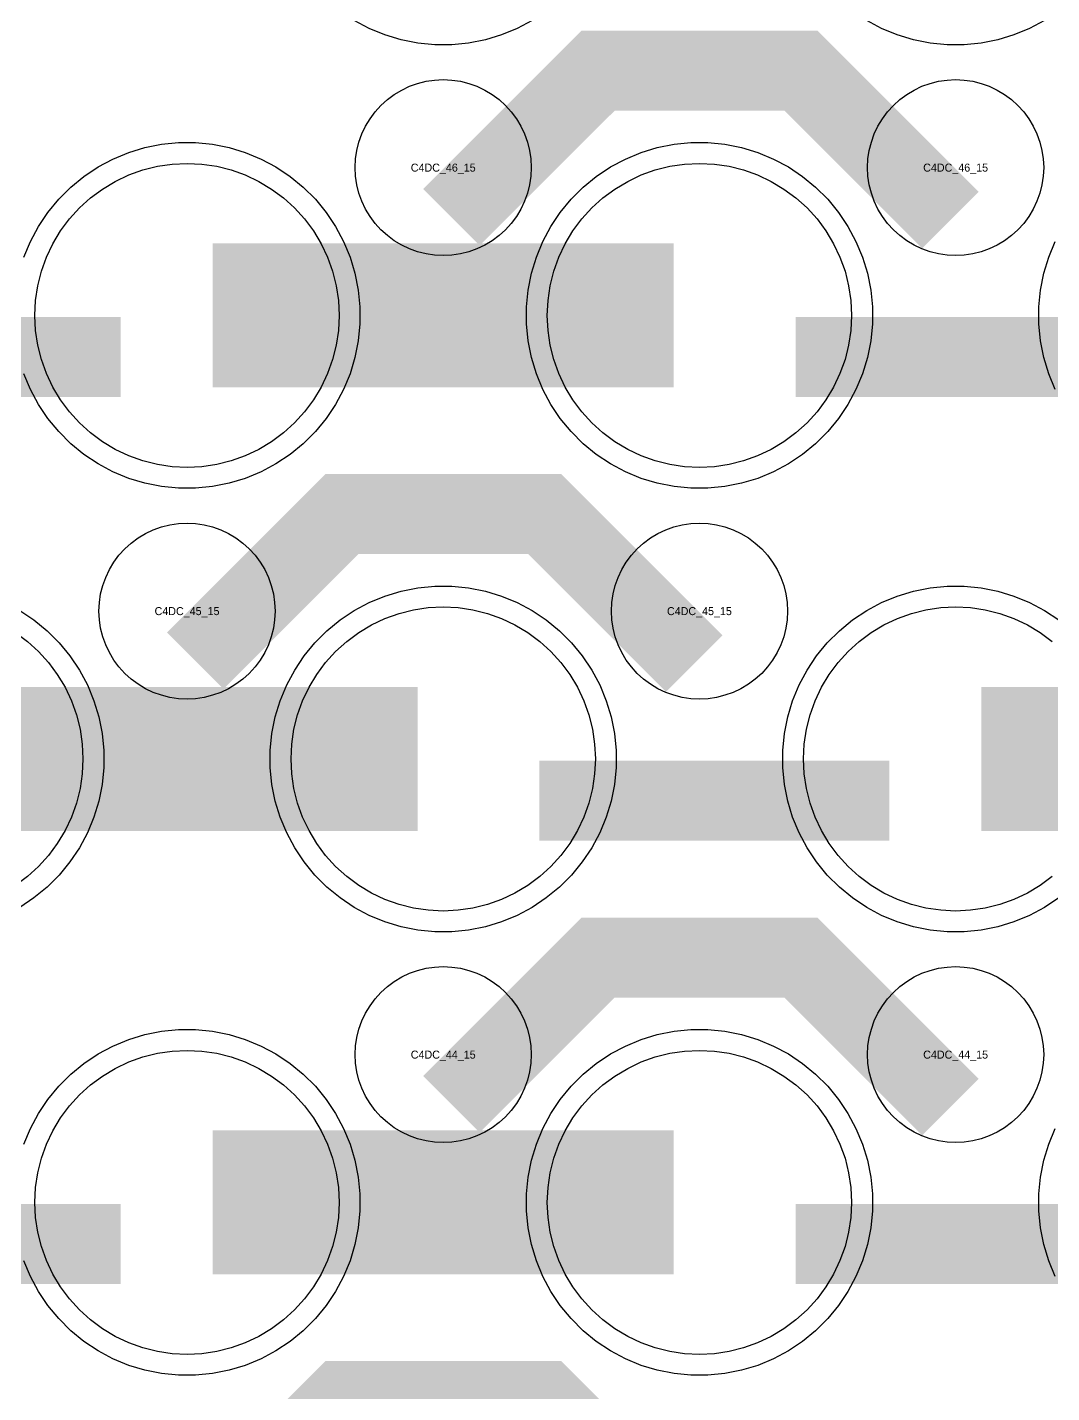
# Model space of a CAD drawing. Extents: x -11880 to 11880, y -14992 to 14992.
# Drawn here: x -7249.9 to -6930, y -8802.2 to -8375.6 of the extents above; entities that cross this region are included whole.
import ezdxf
from ezdxf.enums import TextEntityAlignment as Align

# ---------------------------------------------------------------- set-up
doc = ezdxf.new("R2010")
doc.units = 0
doc.header["$MEASUREMENT"] = 0
for name, color, linetype in [('GDS_775_DT_237', 138, 'CONTINUOUS'), ('RDL1_FS', 34, 'CONTINUOUS'), ('RDL_BS', 160, 'CONTINUOUS')]:
    doc.layers.add(name, color=color, linetype=linetype)

msp = doc.modelspace()

# ---------------------------------------------------------------- linework, layer by layer
at = {"layer": 'RDL1_FS'}
for points in [[(-7200, -8513.124), (-7204.657, -8512.895), (-7209.268, -8512.211), (-7213.791, -8511.079), (-7218.181, -8509.507), (-7222.395, -8507.515), (-7226.395, -8505.117), (-7230.14, -8502.339), (-7233.594, -8499.209), (-7236.724, -8495.755), (-7239.502, -8492.01), (-7241.9, -8488.01), (-7243.892, -8483.796), (-7245.464, -8479.406), (-7246.596, -8474.883), (-7247.28, -8470.272), (-7247.509, -8465.615), (-7247.28, -8460.958), (-7246.596, -8456.347), (-7245.464, -8451.824), (-7243.892, -8447.434), (-7241.9, -8443.22), (-7239.502, -8439.22), (-7236.724, -8435.475), (-7233.594, -8432.021), (-7230.14, -8428.891), (-7226.395, -8426.113), (-7222.395, -8423.715), (-7218.181, -8421.723), (-7213.791, -8420.151), (-7209.268, -8419.019), (-7204.657, -8418.335), (-7200, -8418.106), (-7195.343, -8418.335), (-7190.732, -8419.019), (-7186.209, -8420.151), (-7181.819, -8421.723), (-7177.605, -8423.715), (-7173.605, -8426.113), (-7169.86, -8428.891), (-7166.406, -8432.021), (-7163.276, -8435.475), (-7160.498, -8439.22), (-7158.1, -8443.22), (-7156.108, -8447.434), (-7154.536, -8451.824), (-7153.404, -8456.347), (-7152.72, -8460.958), (-7152.491, -8465.615), (-7152.72, -8470.272), (-7153.404, -8474.883), (-7154.536, -8479.406), (-7156.108, -8483.796), (-7158.1, -8488.01), (-7160.498, -8492.01), (-7163.276, -8495.755), (-7166.406, -8499.209), (-7169.86, -8502.339), (-7173.605, -8505.117), (-7177.605, -8507.515), (-7181.819, -8509.507), (-7186.209, -8511.079), (-7190.732, -8512.211), (-7195.343, -8512.895)], [(-7040, -8513.124), (-7044.657, -8512.895), (-7049.268, -8512.211), (-7053.791, -8511.079), (-7058.181, -8509.507), (-7062.395, -8507.515), (-7066.395, -8505.117), (-7070.14, -8502.339), (-7073.594, -8499.209), (-7076.724, -8495.755), (-7079.502, -8492.01), (-7081.9, -8488.01), (-7083.892, -8483.796), (-7085.464, -8479.406), (-7086.596, -8474.883), (-7087.28, -8470.272), (-7087.509, -8465.615), (-7087.28, -8460.958), (-7086.596, -8456.347), (-7085.464, -8451.824), (-7083.892, -8447.434), (-7081.9, -8443.22), (-7079.502, -8439.22), (-7076.724, -8435.475), (-7073.594, -8432.021), (-7070.14, -8428.891), (-7066.395, -8426.113), (-7062.395, -8423.715), (-7058.181, -8421.723), (-7053.791, -8420.151), (-7049.268, -8419.019), (-7044.657, -8418.335), (-7040, -8418.106), (-7035.343, -8418.335), (-7030.732, -8419.019), (-7026.209, -8420.151), (-7021.819, -8421.723), (-7017.605, -8423.715), (-7013.605, -8426.113), (-7009.86, -8428.891), (-7006.406, -8432.021), (-7003.276, -8435.475), (-7000.498, -8439.22), (-6998.1, -8443.22), (-6996.108, -8447.434), (-6994.536, -8451.824), (-6993.404, -8456.347), (-6992.72, -8460.958), (-6992.491, -8465.615), (-6992.72, -8470.272), (-6993.404, -8474.883), (-6994.536, -8479.406), (-6996.108, -8483.796), (-6998.1, -8488.01), (-7000.498, -8492.01), (-7003.276, -8495.755), (-7006.406, -8499.209), (-7009.86, -8502.339), (-7013.605, -8505.117), (-7017.605, -8507.515), (-7021.819, -8509.507), (-7026.209, -8511.079), (-7030.732, -8512.211), (-7035.343, -8512.895)], [(-7120, -8651.689), (-7124.657, -8651.46), (-7129.268, -8650.776), (-7133.791, -8649.644), (-7138.181, -8648.072), (-7142.395, -8646.08), (-7146.395, -8643.682), (-7150.14, -8640.904), (-7153.594, -8637.774), (-7156.724, -8634.32), (-7159.502, -8630.575), (-7161.9, -8626.575), (-7163.892, -8622.361), (-7165.464, -8617.971), (-7166.596, -8613.448), (-7167.28, -8608.837), (-7167.509, -8604.18), (-7167.28, -8599.523), (-7166.596, -8594.912), (-7165.464, -8590.389), (-7163.892, -8585.999), (-7161.9, -8581.785), (-7159.502, -8577.785), (-7156.724, -8574.04), (-7153.594, -8570.586), (-7150.14, -8567.456), (-7146.395, -8564.678), (-7142.395, -8562.28), (-7138.181, -8560.288), (-7133.791, -8558.716), (-7129.268, -8557.584), (-7124.657, -8556.9), (-7120, -8556.671), (-7115.343, -8556.9), (-7110.732, -8557.584), (-7106.209, -8558.716), (-7101.819, -8560.288), (-7097.605, -8562.28), (-7093.605, -8564.678), (-7089.86, -8567.456), (-7086.406, -8570.586), (-7083.276, -8574.04), (-7080.498, -8577.785), (-7078.1, -8581.785), (-7076.108, -8585.999), (-7074.536, -8590.389), (-7073.404, -8594.912), (-7072.72, -8599.523), (-7072.491, -8604.18), (-7072.72, -8608.837), (-7073.404, -8613.448), (-7074.536, -8617.971), (-7076.108, -8622.361), (-7078.1, -8626.575), (-7080.498, -8630.575), (-7083.276, -8634.32), (-7086.406, -8637.774), (-7089.86, -8640.904), (-7093.605, -8643.682), (-7097.605, -8646.08), (-7101.819, -8648.072), (-7106.209, -8649.644), (-7110.732, -8650.776), (-7115.343, -8651.46)]]:
    msp.add_lwpolyline(points, close=True, dxfattribs=at)
for points in [[(-7191.998, -8465.615, 45, 45, 0), (-7119.998, -8465.615, 45, 45, 0)], [(-7119.998, -8465.615, 45, 45, 0), (-7047.998, -8465.615, 45, 45, 0)], [(-7271.998, -8604.18, 45, 45, 0), (-7199.998, -8604.18, 45, 45, 0)], [(-7199.998, -8604.18, 45, 45, 0), (-7127.998, -8604.18, 45, 45, 0)], [(-6951.998, -8604.18, 45, 45, 0), (-6879.998, -8604.18, 45, 45, 0)]]:
    msp.add_lwpolyline(points, format="xyseb", dxfattribs=at)
for points in [[(-6929.86, -8640.904), (-6933.605, -8643.682), (-6937.605, -8646.08), (-6941.819, -8648.072), (-6946.209, -8649.644), (-6950.732, -8650.776), (-6955.343, -8651.46), (-6960, -8651.689), (-6964.657, -8651.46), (-6969.268, -8650.776), (-6973.791, -8649.644), (-6978.181, -8648.072), (-6982.395, -8646.08), (-6986.395, -8643.682), (-6990.14, -8640.904), (-6993.594, -8637.774), (-6996.724, -8634.32), (-6999.502, -8630.575), (-7001.9, -8626.575), (-7003.892, -8622.361), (-7005.464, -8617.971), (-7006.596, -8613.448), (-7007.28, -8608.837), (-7007.509, -8604.18), (-7007.28, -8599.523), (-7006.596, -8594.912), (-7005.464, -8590.389), (-7003.892, -8585.999), (-7001.9, -8581.785), (-6999.502, -8577.785), (-6996.724, -8574.04), (-6993.594, -8570.586), (-6990.14, -8567.456), (-6986.395, -8564.678), (-6982.395, -8562.28), (-6978.181, -8560.288), (-6973.791, -8558.716), (-6969.268, -8557.584), (-6964.657, -8556.9), (-6960, -8556.671), (-6955.343, -8556.9), (-6950.732, -8557.584), (-6946.209, -8558.716), (-6941.819, -8560.288), (-6937.605, -8562.28), (-6933.605, -8564.678), (-6929.86, -8567.456)], [(-7253.605, -8564.678), (-7249.86, -8567.456), (-7246.406, -8570.586), (-7243.276, -8574.04), (-7240.498, -8577.785), (-7238.1, -8581.785), (-7236.108, -8585.999), (-7234.536, -8590.389), (-7233.404, -8594.912), (-7232.72, -8599.523), (-7232.491, -8604.18), (-7232.72, -8608.837), (-7233.404, -8613.448), (-7234.536, -8617.971), (-7236.108, -8622.361), (-7238.1, -8626.575), (-7240.498, -8630.575), (-7243.276, -8634.32), (-7246.406, -8637.774), (-7249.86, -8640.904), (-7253.605, -8643.682)]]:
    msp.add_lwpolyline(points, dxfattribs=at)
at = {"layer": 'RDL1_FS', "color": 240, "true_color": 0xed1f24}
for points in [[(-7200, -8790.254), (-7204.657, -8790.025), (-7209.268, -8789.341), (-7213.791, -8788.209), (-7218.181, -8786.637), (-7222.395, -8784.645), (-7226.395, -8782.247), (-7230.14, -8779.469), (-7233.594, -8776.339), (-7236.724, -8772.885), (-7239.502, -8769.14), (-7241.9, -8765.14), (-7243.892, -8760.926), (-7245.464, -8756.536), (-7246.596, -8752.013), (-7247.28, -8747.402), (-7247.509, -8742.745), (-7247.28, -8738.088), (-7246.596, -8733.477), (-7245.464, -8728.954), (-7243.892, -8724.564), (-7241.9, -8720.35), (-7239.502, -8716.35), (-7236.724, -8712.605), (-7233.594, -8709.151), (-7230.14, -8706.021), (-7226.395, -8703.243), (-7222.395, -8700.845), (-7218.181, -8698.853), (-7213.791, -8697.281), (-7209.268, -8696.149), (-7204.657, -8695.465), (-7200, -8695.236), (-7195.343, -8695.465), (-7190.732, -8696.149), (-7186.209, -8697.281), (-7181.819, -8698.853), (-7177.605, -8700.845), (-7173.605, -8703.243), (-7169.86, -8706.021), (-7166.406, -8709.151), (-7163.276, -8712.605), (-7160.498, -8716.35), (-7158.1, -8720.35), (-7156.108, -8724.564), (-7154.536, -8728.954), (-7153.404, -8733.477), (-7152.72, -8738.088), (-7152.491, -8742.745), (-7152.72, -8747.402), (-7153.404, -8752.013), (-7154.536, -8756.536), (-7156.108, -8760.926), (-7158.1, -8765.14), (-7160.498, -8769.14), (-7163.276, -8772.885), (-7166.406, -8776.339), (-7169.86, -8779.469), (-7173.605, -8782.247), (-7177.605, -8784.645), (-7181.819, -8786.637), (-7186.209, -8788.209), (-7190.732, -8789.341), (-7195.343, -8790.025)], [(-7040, -8790.254), (-7044.657, -8790.025), (-7049.268, -8789.341), (-7053.791, -8788.209), (-7058.181, -8786.637), (-7062.395, -8784.645), (-7066.395, -8782.247), (-7070.14, -8779.469), (-7073.594, -8776.339), (-7076.724, -8772.885), (-7079.502, -8769.14), (-7081.9, -8765.14), (-7083.892, -8760.926), (-7085.464, -8756.536), (-7086.596, -8752.013), (-7087.28, -8747.402), (-7087.509, -8742.745), (-7087.28, -8738.088), (-7086.596, -8733.477), (-7085.464, -8728.954), (-7083.892, -8724.564), (-7081.9, -8720.35), (-7079.502, -8716.35), (-7076.724, -8712.605), (-7073.594, -8709.151), (-7070.14, -8706.021), (-7066.395, -8703.243), (-7062.395, -8700.845), (-7058.181, -8698.853), (-7053.791, -8697.281), (-7049.268, -8696.149), (-7044.657, -8695.465), (-7040, -8695.236), (-7035.343, -8695.465), (-7030.732, -8696.149), (-7026.209, -8697.281), (-7021.819, -8698.853), (-7017.605, -8700.845), (-7013.605, -8703.243), (-7009.86, -8706.021), (-7006.406, -8709.151), (-7003.276, -8712.605), (-7000.498, -8716.35), (-6998.1, -8720.35), (-6996.108, -8724.564), (-6994.536, -8728.954), (-6993.404, -8733.477), (-6992.72, -8738.088), (-6992.491, -8742.745), (-6992.72, -8747.402), (-6993.404, -8752.013), (-6994.536, -8756.536), (-6996.108, -8760.926), (-6998.1, -8765.14), (-7000.498, -8769.14), (-7003.276, -8772.885), (-7006.406, -8776.339), (-7009.86, -8779.469), (-7013.605, -8782.247), (-7017.605, -8784.645), (-7021.819, -8786.637), (-7026.209, -8788.209), (-7030.732, -8789.341), (-7035.343, -8790.025)]]:
    msp.add_lwpolyline(points, close=True, dxfattribs=at)
for points in [[(-7191.998, -8742.745, 45, 45, 0), (-7119.998, -8742.745, 45, 45, 0)], [(-7119.998, -8742.745, 45, 45, 0), (-7047.998, -8742.745, 45, 45, 0)]]:
    msp.add_lwpolyline(points, format="xyseb", dxfattribs=at)
at = {"layer": 'RDL_BS', "color": 240, "true_color": 0xed1f24}
for points in [[(-7092.223, -8373.438), (-7096.885, -8375.93), (-7101.795, -8377.961), (-7106.835, -8379.492), (-7112.062, -8380.538), (-7117.356, -8381.055), (-7122.644, -8381.055), (-7127.938, -8380.538), (-7133.165, -8379.492), (-7138.205, -8377.961), (-7143.115, -8375.93), (-7147.777, -8373.438)], [(-6932.223, -8373.438), (-6936.885, -8375.93), (-6941.795, -8377.961), (-6946.835, -8379.492), (-6952.062, -8380.538), (-6957.356, -8381.055), (-6962.644, -8381.055), (-6967.938, -8380.538), (-6973.165, -8379.492), (-6978.205, -8377.961), (-6983.115, -8375.93), (-6987.777, -8373.438)], [(-7250.906, -8724.54), (-7248.875, -8719.63), (-7246.383, -8714.968), (-7243.436, -8710.554), (-7240.074, -8706.453), (-7236.292, -8702.671), (-7232.191, -8699.309), (-7227.777, -8696.362), (-7223.115, -8693.87), (-7218.205, -8691.839), (-7213.165, -8690.308), (-7207.938, -8689.262), (-7202.644, -8688.745), (-7197.356, -8688.745), (-7192.062, -8689.262), (-7186.835, -8690.308), (-7181.795, -8691.839), (-7176.885, -8693.87), (-7172.223, -8696.362), (-7167.809, -8699.309), (-7163.708, -8702.671), (-7159.926, -8706.453), (-7156.564, -8710.554), (-7153.617, -8714.968), (-7151.125, -8719.63), (-7149.094, -8724.54), (-7147.563, -8729.58), (-7146.517, -8734.807), (-7146, -8740.101), (-7146, -8745.389), (-7146.517, -8750.683), (-7147.563, -8755.91), (-7149.094, -8760.95), (-7151.125, -8765.86), (-7153.617, -8770.522), (-7156.564, -8774.936), (-7159.926, -8779.037), (-7163.708, -8782.819), (-7167.809, -8786.181), (-7172.223, -8789.128), (-7176.885, -8791.62), (-7181.795, -8793.651), (-7186.835, -8795.182), (-7192.062, -8796.228), (-7197.356, -8796.745), (-7202.644, -8796.745), (-7207.938, -8796.228), (-7213.165, -8795.182), (-7218.205, -8793.651), (-7223.115, -8791.62), (-7227.777, -8789.128), (-7232.191, -8786.181), (-7236.292, -8782.819), (-7240.074, -8779.037), (-7243.436, -8774.936), (-7246.383, -8770.522), (-7248.875, -8765.86), (-7250.906, -8760.95)], [(-6928.875, -8765.86), (-6930.906, -8760.95), (-6932.437, -8755.91), (-6933.483, -8750.683), (-6934, -8745.389), (-6934, -8740.101), (-6933.483, -8734.807), (-6932.437, -8729.58), (-6930.906, -8724.54), (-6928.875, -8719.63)]]:
    msp.add_lwpolyline(points, dxfattribs=at)
at = {"layer": 'RDL_BS'}
for points in [[(-7117.438, -8434.929, 25, 25, 0), (-7071.623, -8389.114, 25, 25, 0), (-7038.07, -8389.114, 25, 25, 0)], [(-6961.599, -8435.828, 25, 25, 0), (-7008.313, -8389.114, 25, 25, 0), (-7038.071, -8389.114, 25, 25, 0)], [(-7329.984, -8478.628, 25, 25, 0), (-7220.719, -8478.628, 25, 25, 0)], [(-7009.984, -8478.628, 25, 25, 0), (-6900.719, -8478.628, 25, 25, 0)], [(-7197.438, -8573.494, 25, 25, 0), (-7151.623, -8527.679, 25, 25, 0), (-7118.07, -8527.679, 25, 25, 0)], [(-7041.599, -8574.393, 25, 25, 0), (-7088.313, -8527.679, 25, 25, 0), (-7118.071, -8527.679, 25, 25, 0)], [(-7089.984, -8617.193, 25, 25, 0), (-6980.719, -8617.193, 25, 25, 0)], [(-7117.438, -8712.059, 25, 25, 0), (-7071.623, -8666.244, 25, 25, 0), (-7038.07, -8666.244, 25, 25, 0)], [(-6961.599, -8712.958, 25, 25, 0), (-7008.313, -8666.244, 25, 25, 0), (-7038.071, -8666.244, 25, 25, 0)], [(-7197.438, -8850.624, 25, 25, 0), (-7151.623, -8804.809, 25, 25, 0), (-7118.07, -8804.809, 25, 25, 0)], [(-7041.599, -8851.523, 25, 25, 0), (-7088.313, -8804.809, 25, 25, 0), (-7118.071, -8804.809, 25, 25, 0)]]:
    msp.add_lwpolyline(points, format="xyseb", dxfattribs=at)
for points in [[(-7120, -8446.921), (-7122.693, -8446.789), (-7125.365, -8446.393), (-7127.984, -8445.736), (-7130.519, -8444.829), (-7132.956, -8443.677), (-7135.28, -8442.284), (-7137.443, -8440.681), (-7139.442, -8438.869), (-7141.254, -8436.87), (-7142.857, -8434.707), (-7144.25, -8432.383), (-7145.402, -8429.946), (-7146.309, -8427.411), (-7146.966, -8424.792), (-7147.362, -8422.12), (-7147.494, -8419.427), (-7147.362, -8416.734), (-7146.966, -8414.062), (-7146.309, -8411.443), (-7145.402, -8408.908), (-7144.25, -8406.471), (-7142.857, -8404.147), (-7141.254, -8401.984), (-7139.442, -8399.985), (-7137.443, -8398.173), (-7135.28, -8396.57), (-7132.956, -8395.177), (-7130.519, -8394.025), (-7127.984, -8393.118), (-7125.365, -8392.461), (-7122.693, -8392.065), (-7120, -8391.933), (-7117.307, -8392.065), (-7114.635, -8392.461), (-7112.016, -8393.118), (-7109.481, -8394.025), (-7107.044, -8395.177), (-7104.72, -8396.57), (-7102.557, -8398.173), (-7100.558, -8399.985), (-7098.746, -8401.984), (-7097.143, -8404.147), (-7095.75, -8406.471), (-7094.598, -8408.908), (-7093.691, -8411.443), (-7093.034, -8414.062), (-7092.638, -8416.734), (-7092.506, -8419.427), (-7092.638, -8422.12), (-7093.034, -8424.792), (-7093.691, -8427.411), (-7094.598, -8429.946), (-7095.75, -8432.383), (-7097.143, -8434.707), (-7098.746, -8436.87), (-7100.558, -8438.869), (-7102.557, -8440.681), (-7104.72, -8442.284), (-7107.044, -8443.677), (-7109.481, -8444.829), (-7112.016, -8445.736), (-7114.635, -8446.393), (-7117.307, -8446.789)], [(-6960, -8446.921), (-6962.693, -8446.789), (-6965.365, -8446.393), (-6967.984, -8445.736), (-6970.519, -8444.829), (-6972.956, -8443.677), (-6975.28, -8442.284), (-6977.443, -8440.681), (-6979.442, -8438.869), (-6981.254, -8436.87), (-6982.857, -8434.707), (-6984.25, -8432.383), (-6985.402, -8429.946), (-6986.309, -8427.411), (-6986.966, -8424.792), (-6987.362, -8422.12), (-6987.494, -8419.427), (-6987.362, -8416.734), (-6986.966, -8414.062), (-6986.309, -8411.443), (-6985.402, -8408.908), (-6984.25, -8406.471), (-6982.857, -8404.147), (-6981.254, -8401.984), (-6979.442, -8399.985), (-6977.443, -8398.173), (-6975.28, -8396.57), (-6972.956, -8395.177), (-6970.519, -8394.025), (-6967.984, -8393.118), (-6965.365, -8392.461), (-6962.693, -8392.065), (-6960, -8391.933), (-6957.307, -8392.065), (-6954.635, -8392.461), (-6952.016, -8393.118), (-6949.481, -8394.025), (-6947.044, -8395.177), (-6944.72, -8396.57), (-6942.557, -8398.173), (-6940.558, -8399.985), (-6938.746, -8401.984), (-6937.143, -8404.147), (-6935.75, -8406.471), (-6934.598, -8408.908), (-6933.691, -8411.443), (-6933.034, -8414.062), (-6932.638, -8416.734), (-6932.506, -8419.427), (-6932.638, -8422.12), (-6933.034, -8424.792), (-6933.691, -8427.411), (-6934.598, -8429.946), (-6935.75, -8432.383), (-6937.143, -8434.707), (-6938.746, -8436.87), (-6940.558, -8438.869), (-6942.557, -8440.681), (-6944.72, -8442.284), (-6947.044, -8443.677), (-6949.481, -8444.829), (-6952.016, -8445.736), (-6954.635, -8446.393), (-6957.307, -8446.789)], [(-7042.644, -8519.615), (-7047.938, -8519.098), (-7053.165, -8518.052), (-7058.205, -8516.521), (-7063.115, -8514.49), (-7067.777, -8511.998), (-7072.191, -8509.051), (-7076.292, -8505.689), (-7080.074, -8501.907), (-7083.436, -8497.806), (-7086.383, -8493.392), (-7088.875, -8488.73), (-7090.906, -8483.82), (-7092.437, -8478.78), (-7093.483, -8473.553), (-7094, -8468.259), (-7094, -8462.971), (-7093.483, -8457.677), (-7092.437, -8452.45), (-7090.906, -8447.41), (-7088.875, -8442.5), (-7086.383, -8437.838), (-7083.436, -8433.424), (-7080.074, -8429.323), (-7076.292, -8425.541), (-7072.191, -8422.179), (-7067.777, -8419.232), (-7063.115, -8416.74), (-7058.205, -8414.709), (-7053.165, -8413.178), (-7047.938, -8412.132), (-7042.644, -8411.615), (-7037.356, -8411.615), (-7032.062, -8412.132), (-7026.835, -8413.178), (-7021.795, -8414.709), (-7016.885, -8416.74), (-7012.223, -8419.232), (-7007.809, -8422.179), (-7003.708, -8425.541), (-6999.926, -8429.323), (-6996.564, -8433.424), (-6993.617, -8437.838), (-6991.125, -8442.5), (-6989.094, -8447.41), (-6987.563, -8452.45), (-6986.517, -8457.677), (-6986, -8462.971), (-6986, -8468.259), (-6986.517, -8473.553), (-6987.563, -8478.78), (-6989.094, -8483.82), (-6991.125, -8488.73), (-6993.617, -8493.392), (-6996.564, -8497.806), (-6999.926, -8501.907), (-7003.708, -8505.689), (-7007.809, -8509.051), (-7012.223, -8511.998), (-7016.885, -8514.49), (-7021.795, -8516.521), (-7026.835, -8518.052), (-7032.062, -8519.098), (-7037.356, -8519.615)], [(-7200, -8585.486), (-7202.693, -8585.354), (-7205.365, -8584.958), (-7207.984, -8584.301), (-7210.519, -8583.394), (-7212.956, -8582.242), (-7215.28, -8580.849), (-7217.443, -8579.246), (-7219.442, -8577.434), (-7221.254, -8575.435), (-7222.857, -8573.272), (-7224.25, -8570.948), (-7225.402, -8568.511), (-7226.309, -8565.976), (-7226.966, -8563.357), (-7227.362, -8560.685), (-7227.494, -8557.992), (-7227.362, -8555.299), (-7226.966, -8552.627), (-7226.309, -8550.008), (-7225.402, -8547.473), (-7224.25, -8545.036), (-7222.857, -8542.712), (-7221.254, -8540.549), (-7219.442, -8538.55), (-7217.443, -8536.738), (-7215.28, -8535.135), (-7212.956, -8533.742), (-7210.519, -8532.59), (-7207.984, -8531.683), (-7205.365, -8531.026), (-7202.693, -8530.63), (-7200, -8530.498), (-7197.307, -8530.63), (-7194.635, -8531.026), (-7192.016, -8531.683), (-7189.481, -8532.59), (-7187.044, -8533.742), (-7184.72, -8535.135), (-7182.557, -8536.738), (-7180.558, -8538.55), (-7178.746, -8540.549), (-7177.143, -8542.712), (-7175.75, -8545.036), (-7174.598, -8547.473), (-7173.691, -8550.008), (-7173.034, -8552.627), (-7172.638, -8555.299), (-7172.506, -8557.992), (-7172.638, -8560.685), (-7173.034, -8563.357), (-7173.691, -8565.976), (-7174.598, -8568.511), (-7175.75, -8570.948), (-7177.143, -8573.272), (-7178.746, -8575.435), (-7180.558, -8577.434), (-7182.557, -8579.246), (-7184.72, -8580.849), (-7187.044, -8582.242), (-7189.481, -8583.394), (-7192.016, -8584.301), (-7194.635, -8584.958), (-7197.307, -8585.354)], [(-7040, -8585.486), (-7042.693, -8585.354), (-7045.365, -8584.958), (-7047.984, -8584.301), (-7050.519, -8583.394), (-7052.956, -8582.242), (-7055.28, -8580.849), (-7057.443, -8579.246), (-7059.442, -8577.434), (-7061.254, -8575.435), (-7062.857, -8573.272), (-7064.25, -8570.948), (-7065.402, -8568.511), (-7066.309, -8565.976), (-7066.966, -8563.357), (-7067.362, -8560.685), (-7067.494, -8557.992), (-7067.362, -8555.299), (-7066.966, -8552.627), (-7066.309, -8550.008), (-7065.402, -8547.473), (-7064.25, -8545.036), (-7062.857, -8542.712), (-7061.254, -8540.549), (-7059.442, -8538.55), (-7057.443, -8536.738), (-7055.28, -8535.135), (-7052.956, -8533.742), (-7050.519, -8532.59), (-7047.984, -8531.683), (-7045.365, -8531.026), (-7042.693, -8530.63), (-7040, -8530.498), (-7037.307, -8530.63), (-7034.635, -8531.026), (-7032.016, -8531.683), (-7029.481, -8532.59), (-7027.044, -8533.742), (-7024.72, -8535.135), (-7022.557, -8536.738), (-7020.558, -8538.55), (-7018.746, -8540.549), (-7017.143, -8542.712), (-7015.75, -8545.036), (-7014.598, -8547.473), (-7013.691, -8550.008), (-7013.034, -8552.627), (-7012.638, -8555.299), (-7012.506, -8557.992), (-7012.638, -8560.685), (-7013.034, -8563.357), (-7013.691, -8565.976), (-7014.598, -8568.511), (-7015.75, -8570.948), (-7017.143, -8573.272), (-7018.746, -8575.435), (-7020.558, -8577.434), (-7022.557, -8579.246), (-7024.72, -8580.849), (-7027.044, -8582.242), (-7029.481, -8583.394), (-7032.016, -8584.301), (-7034.635, -8584.958), (-7037.307, -8585.354)], [(-7122.644, -8658.18), (-7127.938, -8657.663), (-7133.165, -8656.617), (-7138.205, -8655.086), (-7143.115, -8653.055), (-7147.777, -8650.563), (-7152.191, -8647.616), (-7156.292, -8644.254), (-7160.074, -8640.472), (-7163.436, -8636.371), (-7166.383, -8631.957), (-7168.875, -8627.295), (-7170.906, -8622.385), (-7172.437, -8617.345), (-7173.483, -8612.118), (-7174, -8606.824), (-7174, -8601.536), (-7173.483, -8596.242), (-7172.437, -8591.015), (-7170.906, -8585.975), (-7168.875, -8581.065), (-7166.383, -8576.403), (-7163.436, -8571.989), (-7160.074, -8567.888), (-7156.292, -8564.106), (-7152.191, -8560.744), (-7147.777, -8557.797), (-7143.115, -8555.305), (-7138.205, -8553.274), (-7133.165, -8551.743), (-7127.938, -8550.697), (-7122.644, -8550.18), (-7117.356, -8550.18), (-7112.062, -8550.697), (-7106.835, -8551.743), (-7101.795, -8553.274), (-7096.885, -8555.305), (-7092.223, -8557.797), (-7087.809, -8560.744), (-7083.708, -8564.106), (-7079.926, -8567.888), (-7076.564, -8571.989), (-7073.617, -8576.403), (-7071.125, -8581.065), (-7069.094, -8585.975), (-7067.563, -8591.015), (-7066.517, -8596.242), (-7066, -8601.536), (-7066, -8606.824), (-7066.517, -8612.118), (-7067.563, -8617.345), (-7069.094, -8622.385), (-7071.125, -8627.295), (-7073.617, -8631.957), (-7076.564, -8636.371), (-7079.926, -8640.472), (-7083.708, -8644.254), (-7087.809, -8647.616), (-7092.223, -8650.563), (-7096.885, -8653.055), (-7101.795, -8655.086), (-7106.835, -8656.617), (-7112.062, -8657.663), (-7117.356, -8658.18)], [(-7120, -8724.051), (-7122.693, -8723.919), (-7125.365, -8723.523), (-7127.984, -8722.866), (-7130.519, -8721.959), (-7132.956, -8720.807), (-7135.28, -8719.414), (-7137.443, -8717.811), (-7139.442, -8715.999), (-7141.254, -8714), (-7142.857, -8711.837), (-7144.25, -8709.513), (-7145.402, -8707.076), (-7146.309, -8704.541), (-7146.966, -8701.922), (-7147.362, -8699.25), (-7147.494, -8696.557), (-7147.362, -8693.864), (-7146.966, -8691.192), (-7146.309, -8688.573), (-7145.402, -8686.038), (-7144.25, -8683.601), (-7142.857, -8681.277), (-7141.254, -8679.114), (-7139.442, -8677.115), (-7137.443, -8675.303), (-7135.28, -8673.7), (-7132.956, -8672.307), (-7130.519, -8671.155), (-7127.984, -8670.248), (-7125.365, -8669.591), (-7122.693, -8669.195), (-7120, -8669.063), (-7117.307, -8669.195), (-7114.635, -8669.591), (-7112.016, -8670.248), (-7109.481, -8671.155), (-7107.044, -8672.307), (-7104.72, -8673.7), (-7102.557, -8675.303), (-7100.558, -8677.115), (-7098.746, -8679.114), (-7097.143, -8681.277), (-7095.75, -8683.601), (-7094.598, -8686.038), (-7093.691, -8688.573), (-7093.034, -8691.192), (-7092.638, -8693.864), (-7092.506, -8696.557), (-7092.638, -8699.25), (-7093.034, -8701.922), (-7093.691, -8704.541), (-7094.598, -8707.076), (-7095.75, -8709.513), (-7097.143, -8711.837), (-7098.746, -8714), (-7100.558, -8715.999), (-7102.557, -8717.811), (-7104.72, -8719.414), (-7107.044, -8720.807), (-7109.481, -8721.959), (-7112.016, -8722.866), (-7114.635, -8723.523), (-7117.307, -8723.919)], [(-6960, -8724.051), (-6962.693, -8723.919), (-6965.365, -8723.523), (-6967.984, -8722.866), (-6970.519, -8721.959), (-6972.956, -8720.807), (-6975.28, -8719.414), (-6977.443, -8717.811), (-6979.442, -8715.999), (-6981.254, -8714), (-6982.857, -8711.837), (-6984.25, -8709.513), (-6985.402, -8707.076), (-6986.309, -8704.541), (-6986.966, -8701.922), (-6987.362, -8699.25), (-6987.494, -8696.557), (-6987.362, -8693.864), (-6986.966, -8691.192), (-6986.309, -8688.573), (-6985.402, -8686.038), (-6984.25, -8683.601), (-6982.857, -8681.277), (-6981.254, -8679.114), (-6979.442, -8677.115), (-6977.443, -8675.303), (-6975.28, -8673.7), (-6972.956, -8672.307), (-6970.519, -8671.155), (-6967.984, -8670.248), (-6965.365, -8669.591), (-6962.693, -8669.195), (-6960, -8669.063), (-6957.307, -8669.195), (-6954.635, -8669.591), (-6952.016, -8670.248), (-6949.481, -8671.155), (-6947.044, -8672.307), (-6944.72, -8673.7), (-6942.557, -8675.303), (-6940.558, -8677.115), (-6938.746, -8679.114), (-6937.143, -8681.277), (-6935.75, -8683.601), (-6934.598, -8686.038), (-6933.691, -8688.573), (-6933.034, -8691.192), (-6932.638, -8693.864), (-6932.506, -8696.557), (-6932.638, -8699.25), (-6933.034, -8701.922), (-6933.691, -8704.541), (-6934.598, -8707.076), (-6935.75, -8709.513), (-6937.143, -8711.837), (-6938.746, -8714), (-6940.558, -8715.999), (-6942.557, -8717.811), (-6944.72, -8719.414), (-6947.044, -8720.807), (-6949.481, -8721.959), (-6952.016, -8722.866), (-6954.635, -8723.523), (-6957.307, -8723.919)]]:
    msp.add_lwpolyline(points, close=True, dxfattribs=at)
for points in [[(-7250.906, -8447.41), (-7248.875, -8442.5), (-7246.383, -8437.838), (-7243.436, -8433.424), (-7240.074, -8429.323), (-7236.292, -8425.541), (-7232.191, -8422.179), (-7227.777, -8419.232), (-7223.115, -8416.74), (-7218.205, -8414.709), (-7213.165, -8413.178), (-7207.938, -8412.132), (-7202.644, -8411.615), (-7197.356, -8411.615), (-7192.062, -8412.132), (-7186.835, -8413.178), (-7181.795, -8414.709), (-7176.885, -8416.74), (-7172.223, -8419.232), (-7167.809, -8422.179), (-7163.708, -8425.541), (-7159.926, -8429.323), (-7156.564, -8433.424), (-7153.617, -8437.838), (-7151.125, -8442.5), (-7149.094, -8447.41), (-7147.563, -8452.45), (-7146.517, -8457.677), (-7146, -8462.971), (-7146, -8468.259), (-7146.517, -8473.553), (-7147.563, -8478.78), (-7149.094, -8483.82), (-7151.125, -8488.73), (-7153.617, -8493.392), (-7156.564, -8497.806), (-7159.926, -8501.907), (-7163.708, -8505.689), (-7167.809, -8509.051), (-7172.223, -8511.998), (-7176.885, -8514.49), (-7181.795, -8516.521), (-7186.835, -8518.052), (-7192.062, -8519.098), (-7197.356, -8519.615), (-7202.644, -8519.615), (-7207.938, -8519.098), (-7213.165, -8518.052), (-7218.205, -8516.521), (-7223.115, -8514.49), (-7227.777, -8511.998), (-7232.191, -8509.051), (-7236.292, -8505.689), (-7240.074, -8501.907), (-7243.436, -8497.806), (-7246.383, -8493.392), (-7248.875, -8488.73), (-7250.906, -8483.82)], [(-6928.875, -8488.73), (-6930.906, -8483.82), (-6932.437, -8478.78), (-6933.483, -8473.553), (-6934, -8468.259), (-6934, -8462.971), (-6933.483, -8457.677), (-6932.437, -8452.45), (-6930.906, -8447.41), (-6928.875, -8442.5)], [(-6927.809, -8647.616), (-6932.223, -8650.563), (-6936.885, -8653.055), (-6941.795, -8655.086), (-6946.835, -8656.617), (-6952.062, -8657.663), (-6957.356, -8658.18), (-6962.644, -8658.18), (-6967.938, -8657.663), (-6973.165, -8656.617), (-6978.205, -8655.086), (-6983.115, -8653.055), (-6987.777, -8650.563), (-6992.191, -8647.616), (-6996.292, -8644.254), (-7000.074, -8640.472), (-7003.436, -8636.371), (-7006.383, -8631.957), (-7008.875, -8627.295), (-7010.906, -8622.385), (-7012.437, -8617.345), (-7013.483, -8612.118), (-7014, -8606.824), (-7014, -8601.536), (-7013.483, -8596.242), (-7012.437, -8591.015), (-7010.906, -8585.975), (-7008.875, -8581.065), (-7006.383, -8576.403), (-7003.436, -8571.989), (-7000.074, -8567.888), (-6996.292, -8564.106), (-6992.191, -8560.744), (-6987.777, -8557.797), (-6983.115, -8555.305), (-6978.205, -8553.274), (-6973.165, -8551.743), (-6967.938, -8550.697), (-6962.644, -8550.18), (-6957.356, -8550.18), (-6952.062, -8550.697), (-6946.835, -8551.743), (-6941.795, -8553.274), (-6936.885, -8555.305), (-6932.223, -8557.797), (-6927.809, -8560.744)], [(-7252.223, -8557.797), (-7247.809, -8560.744), (-7243.708, -8564.106), (-7239.926, -8567.888), (-7236.564, -8571.989), (-7233.617, -8576.403), (-7231.125, -8581.065), (-7229.094, -8585.975), (-7227.563, -8591.015), (-7226.517, -8596.242), (-7226, -8601.536), (-7226, -8606.824), (-7226.517, -8612.118), (-7227.563, -8617.345), (-7229.094, -8622.385), (-7231.125, -8627.295), (-7233.617, -8631.957), (-7236.564, -8636.371), (-7239.926, -8640.472), (-7243.708, -8644.254), (-7247.809, -8647.616), (-7252.223, -8650.563)]]:
    msp.add_lwpolyline(points, dxfattribs=at)
at = {"layer": 'RDL_BS', "color": 240, "true_color": 0xed1f24}
msp.add_lwpolyline([(-7042.644, -8796.745), (-7047.938, -8796.228), (-7053.165, -8795.182), (-7058.205, -8793.651), (-7063.115, -8791.62), (-7067.777, -8789.128), (-7072.191, -8786.181), (-7076.292, -8782.819), (-7080.074, -8779.037), (-7083.436, -8774.936), (-7086.383, -8770.522), (-7088.875, -8765.86), (-7090.906, -8760.95), (-7092.437, -8755.91), (-7093.483, -8750.683), (-7094, -8745.389), (-7094, -8740.101), (-7093.483, -8734.807), (-7092.437, -8729.58), (-7090.906, -8724.54), (-7088.875, -8719.63), (-7086.383, -8714.968), (-7083.436, -8710.554), (-7080.074, -8706.453), (-7076.292, -8702.671), (-7072.191, -8699.309), (-7067.777, -8696.362), (-7063.115, -8693.87), (-7058.205, -8691.839), (-7053.165, -8690.308), (-7047.938, -8689.262), (-7042.644, -8688.745), (-7037.356, -8688.745), (-7032.062, -8689.262), (-7026.835, -8690.308), (-7021.795, -8691.839), (-7016.885, -8693.87), (-7012.223, -8696.362), (-7007.809, -8699.309), (-7003.708, -8702.671), (-6999.926, -8706.453), (-6996.564, -8710.554), (-6993.617, -8714.968), (-6991.125, -8719.63), (-6989.094, -8724.54), (-6987.563, -8729.58), (-6986.517, -8734.807), (-6986, -8740.101), (-6986, -8745.389), (-6986.517, -8750.683), (-6987.563, -8755.91), (-6989.094, -8760.95), (-6991.125, -8765.86), (-6993.617, -8770.522), (-6996.564, -8774.936), (-6999.926, -8779.037), (-7003.708, -8782.819), (-7007.809, -8786.181), (-7012.223, -8789.128), (-7016.885, -8791.62), (-7021.795, -8793.651), (-7026.835, -8795.182), (-7032.062, -8796.228), (-7037.356, -8796.745)], close=True, dxfattribs=at)
for points in [[(-7329.984, -8755.758, 25, 25, 0), (-7220.719, -8755.758, 25, 25, 0)], [(-7009.984, -8755.758, 25, 25, 0), (-6900.719, -8755.758, 25, 25, 0)]]:
    msp.add_lwpolyline(points, format="xyseb", dxfattribs=at)

# ---------------------------------------------------------------- texts
at = {"layer": 'GDS_775_DT_237'}
for s, p in [('C4DC_46_15', (-7120, -8419.427)), ('C4DC_46_15', (-7120, -8419.427)), ('C4DC_46_15', (-6960, -8419.427)), ('C4DC_46_15', (-6960, -8419.427)), ('C4DC_45_15', (-7200, -8557.992)), ('C4DC_45_15', (-7200, -8557.992)), ('C4DC_45_15', (-7040, -8557.992)), ('C4DC_45_15', (-7040, -8557.992)), ('C4DC_44_15', (-7120, -8696.557)), ('C4DC_44_15', (-7120, -8696.557)), ('C4DC_44_15', (-6960, -8696.557)), ('C4DC_44_15', (-6960, -8696.557))]:
    msp.add_text(s, height=2.5, dxfattribs=at).set_placement(p, align=Align.MIDDLE_CENTER)

doc.saveas('drawing.dxf')
